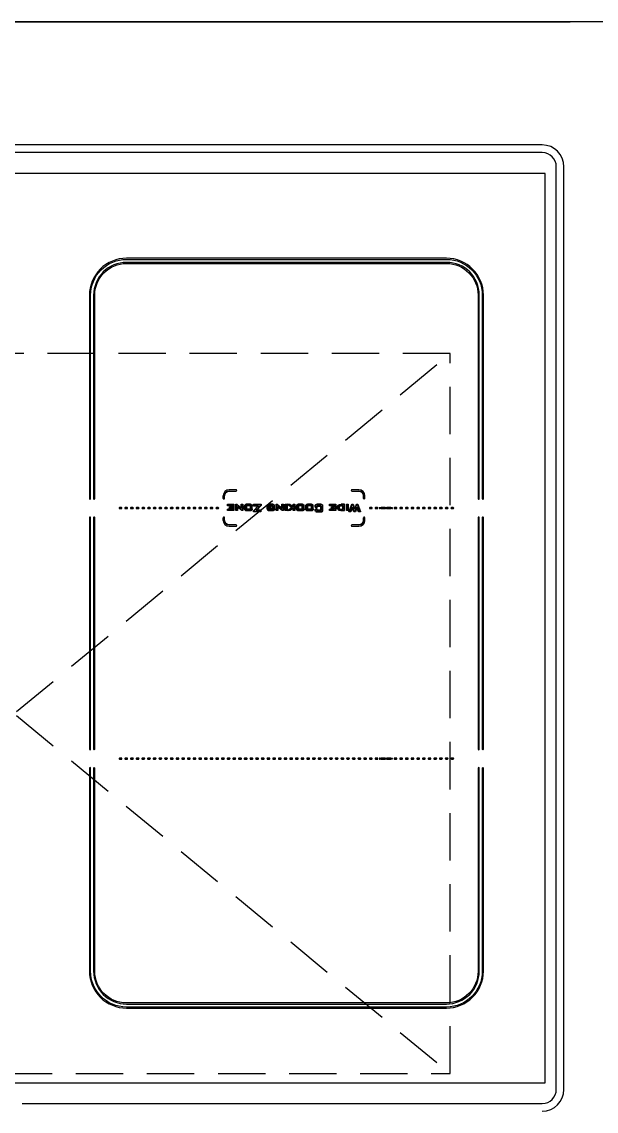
# Model space of a CAD drawing. Header units: millimetres. Extents: x -33000 to 294000, y 0 to 42408.
# Drawn here: x 190027 to 190330, y 18275 to 18850 of the extents above; entities that cross this region are included whole.
import ezdxf

# ---------------------------------------------------------------- set-up
doc = ezdxf.new("R2010")
doc.units = ezdxf.units.MM
doc.header["$LTSCALE"] = 50
doc.linetypes.add('( Hidden )', pattern=[0.375, 0.25, -0.125])
doc.layers.add('arch', color=8, linetype='Continuous')

# ---------------------------------------------------------------- blocks, each defined once
blk = doc.blocks.new('A$C996bacb9')
for p, q in [((451.66, 918.37), (177.31, 918.37)), ((165.81, 910.93), (165.81, 423.93)), ((169.87, 910.93), (169.87, 423.93)), ((396.65, 868.03), (227.78, 868.03)), ((227.78, 867.43), (396.65, 867.43)), ((396.65, 865.85), (227.78, 865.85)), ((227.78, 865.25), (396.65, 865.25)), ((208.31, 848.56), (208.31, 741.34)), ((208.91, 741.34), (208.91, 848.56)), ((210.49, 848.56), (210.49, 741.34)), ((211.09, 741.34), (211.09, 848.56)), ((413.35, 848.56), (413.35, 741.34)), ((413.95, 741.34), (413.95, 848.56)), ((415.52, 848.56), (415.52, 741.34)), ((416.12, 741.34), (416.12, 848.56)), ((225.22, 736.6), (224.22, 736.6)), ((224.22, 736.1), (225.22, 736.1)), ((228.22, 736.6), (227.22, 736.6)), ((227.22, 736.1), (228.22, 736.1)), ((231.22, 736.6), (230.22, 736.6)), ((230.22, 736.1), (231.22, 736.1)), ((234.22, 736.6), (233.22, 736.6)), ((233.22, 736.1), (234.22, 736.1)), ((237.22, 736.6), (236.22, 736.6)), ((236.22, 736.1), (237.22, 736.1)), ((240.22, 736.6), (239.22, 736.6)), ((239.22, 736.1), (240.22, 736.1)), ((243.22, 736.6), (242.22, 736.6)), ((242.22, 736.1), (243.22, 736.1)), ((246.22, 736.6), (245.22, 736.6)), ((245.22, 736.1), (246.22, 736.1)), ((249.22, 736.6), (248.22, 736.6)), ((248.22, 736.1), (249.22, 736.1)), ((252.22, 736.6), (251.22, 736.6)), ((251.22, 736.1), (252.22, 736.1)), ((255.22, 736.6), (254.22, 736.6)), ((254.22, 736.1), (255.22, 736.1)), ((256.22, 736.6), (263.22, 736.6)), ((263.22, 736.1), (256.22, 736.1)), ((258.22, 736.6), (257.22, 736.6)), ((257.22, 736.1), (258.22, 736.1)), ((259.22, 736.6), (258.22, 736.6)), ((258.22, 736.1), (259.22, 736.1)), ((261.22, 736.6), (260.22, 736.6)), ((260.22, 736.1), (261.22, 736.1)), ((262.22, 736.6), (261.22, 736.6)), ((261.22, 736.1), (262.22, 736.1)), ((265.22, 736.6), (264.22, 736.6)), ((264.22, 736.1), (265.22, 736.1)), ((268.22, 736.6), (267.22, 736.6)), ((267.22, 736.1), (268.22, 736.1)), ((271.22, 736.6), (270.22, 736.6)), ((270.22, 736.1), (271.22, 736.1)), ((274.22, 736.6), (273.22, 736.6)), ((273.22, 736.1), (274.22, 736.1)), ((277.22, 736.6), (276.22, 736.6)), ((276.22, 736.1), (277.22, 736.1)), ((280.22, 736.6), (279.22, 736.6)), ((279.22, 736.1), (280.22, 736.1)), ((283.22, 736.6), (282.22, 736.6)), ((282.22, 736.1), (283.22, 736.1)), ((286.22, 736.6), (285.22, 736.6)), ((285.22, 736.1), (286.22, 736.1)), ((289.22, 736.6), (288.22, 736.6)), ((288.22, 736.1), (289.22, 736.1)), ((292.22, 736.6), (291.22, 736.6)), ((291.22, 736.1), (292.22, 736.1)), ((295.22, 736.6), (294.22, 736.6)), ((294.22, 736.1), (295.22, 736.1)), ((298.22, 736.6), (297.22, 736.6)), ((297.22, 736.1), (298.22, 736.1)), ((301.22, 736.6), (300.22, 736.6)), ((300.22, 736.1), (301.22, 736.1)), ((304.22, 736.6), (303.22, 736.6)), ((303.22, 736.1), (304.22, 736.1)), ((307.22, 736.6), (306.22, 736.6)), ((306.22, 736.1), (307.22, 736.1)), ((310.22, 736.6), (309.22, 736.6)), ((309.22, 736.1), (310.22, 736.1)), ((313.22, 736.6), (312.22, 736.6)), ((312.22, 736.1), (313.22, 736.1)), ((316.22, 736.6), (315.22, 736.6)), ((315.22, 736.1), (316.22, 736.1)), ((319.22, 736.6), (318.22, 736.6)), ((318.22, 736.1), (319.22, 736.1)), ((322.22, 736.6), (321.22, 736.6)), ((321.22, 736.1), (322.22, 736.1)), ((325.22, 736.6), (324.22, 736.6)), ((324.22, 736.1), (325.22, 736.1)), ((328.22, 736.6), (327.22, 736.6)), ((327.22, 736.1), (328.22, 736.1)), ((331.22, 736.6), (330.22, 736.6)), ((330.22, 736.1), (331.22, 736.1)), ((334.22, 736.6), (333.22, 736.6)), ((333.22, 736.1), (334.22, 736.1)), ((337.22, 736.6), (336.22, 736.6)), ((336.22, 736.1), (337.22, 736.1)), ((340.22, 736.6), (339.22, 736.6)), ((339.22, 736.1), (340.22, 736.1)), ((343.22, 736.6), (342.22, 736.6)), ((342.22, 736.1), (343.22, 736.1)), ((346.22, 736.6), (345.22, 736.6)), ((345.22, 736.1), (346.22, 736.1)), ((349.22, 736.6), (348.22, 736.6)), ((348.22, 736.1), (349.22, 736.1)), ((352.22, 736.6), (351.22, 736.6)), ((351.22, 736.1), (352.22, 736.1)), ((355.22, 736.6), (354.22, 736.6)), ((354.22, 736.1), (355.22, 736.1)), ((358.22, 736.6), (357.22, 736.6)), ((357.22, 736.1), (358.22, 736.1)), ((361.22, 736.6), (360.22, 736.6)), ((360.22, 736.1), (361.22, 736.1)), ((364.22, 736.6), (363.22, 736.6)), ((363.22, 736.1), (364.22, 736.1)), ((367.22, 736.6), (366.22, 736.6)), ((366.22, 736.1), (367.22, 736.1)), ((370.22, 736.6), (369.22, 736.6)), ((369.22, 736.1), (370.22, 736.1)), ((373.22, 736.6), (372.22, 736.6)), ((372.22, 736.1), (373.22, 736.1)), ((376.22, 736.6), (375.22, 736.6)), ((375.22, 736.1), (376.22, 736.1)), ((379.22, 736.6), (378.22, 736.6)), ((378.22, 736.1), (379.22, 736.1)), ((382.22, 736.6), (381.22, 736.6)), ((381.22, 736.1), (382.22, 736.1)), ((385.22, 736.6), (384.22, 736.6)), ((384.22, 736.1), (385.22, 736.1)), ((388.22, 736.6), (387.22, 736.6)), ((387.22, 736.1), (388.22, 736.1)), ((391.22, 736.6), (390.22, 736.6)), ((390.22, 736.1), (391.22, 736.1)), ((394.22, 736.6), (393.22, 736.6)), ((393.22, 736.1), (394.22, 736.1)), ((397.22, 736.6), (396.22, 736.6)), ((396.22, 736.1), (397.22, 736.1)), ((400.22, 736.6), (399.22, 736.6)), ((399.22, 736.1), (400.22, 736.1)), ((208.31, 731.34), (208.31, 609.12)), ((208.91, 609.12), (208.91, 731.34)), ((210.49, 731.34), (210.49, 609.12)), ((211.09, 609.12), (211.09, 731.34)), ((413.35, 731.34), (413.35, 609.12)), ((413.95, 609.12), (413.95, 731.34)), ((415.52, 731.34), (415.52, 609.12)), ((416.12, 609.12), (416.12, 731.34)), ((270.87, 610.58), (270.87, 609.18)), ((271.57, 610.58), (271.57, 609.18)), ((277.72, 613.71), (274, 613.71)), ((274, 613.01), (277.72, 613.01)), ((342.43, 613.71), (338.72, 613.71)), ((338.72, 613.01), (342.43, 613.01)), ((344.87, 610.58), (344.87, 609.18)), ((345.57, 610.58), (345.57, 609.18)), ((225.22, 604.33), (224.22, 604.33)), ((224.22, 603.83), (225.22, 603.83)), ((228.22, 604.33), (227.22, 604.33)), ((227.22, 603.83), (228.22, 603.83)), ((231.22, 604.33), (230.22, 604.33)), ((230.22, 603.83), (231.22, 603.83)), ((234.22, 604.33), (233.22, 604.33)), ((233.22, 603.83), (234.22, 603.83)), ((237.22, 604.33), (236.22, 604.33)), ((236.22, 603.83), (237.22, 603.83)), ((240.22, 604.33), (239.22, 604.33)), ((239.22, 603.83), (240.22, 603.83)), ((243.22, 604.33), (242.22, 604.33)), ((242.22, 603.83), (243.22, 603.83)), ((246.22, 604.33), (245.22, 604.33)), ((245.22, 603.83), (246.22, 603.83)), ((249.22, 604.33), (248.22, 604.33)), ((248.22, 603.83), (249.22, 603.83)), ((252.22, 604.33), (251.22, 604.33)), ((251.22, 603.83), (252.22, 603.83)), ((255.22, 604.33), (254.22, 604.33)), ((254.22, 603.83), (255.22, 603.83)), ((256.22, 604.33), (263.22, 604.33)), ((263.22, 603.83), (256.22, 603.83)), ((258.22, 604.33), (257.22, 604.33)), ((257.22, 603.83), (258.22, 603.83)), ((259.22, 604.33), (258.22, 604.33)), ((258.22, 603.83), (259.22, 603.83)), ((261.22, 604.33), (260.22, 604.33)), ((260.22, 603.83), (261.22, 603.83)), ((262.22, 604.33), (261.22, 604.33)), ((261.22, 603.83), (262.22, 603.83)), ((265.22, 604.33), (264.22, 604.33)), ((264.22, 603.83), (265.22, 603.83)), ((268.22, 604.33), (267.22, 604.33)), ((267.22, 603.83), (268.22, 603.83)), ((273.11, 606.05), (274.23, 606.05)), ((274.56, 602.1), (273.11, 606.05)), ((273.22, 605.98), (274.18, 605.98)), ((274.61, 602.17), (273.22, 605.98)), ((274.13, 605.9), (273.32, 605.9)), ((273.32, 605.9), (274.66, 602.25)), ((275.03, 603.39), (274.13, 605.9)), ((274.18, 605.98), (275.03, 603.61)), ((274.23, 606.05), (275.03, 603.83)), ((275.03, 603.83), (275.87, 606.05)), ((275.03, 603.61), (275.92, 605.98)), ((275.98, 605.9), (275.03, 603.39)), ((275.2, 602.25), (276.19, 604.84)), ((276.19, 604.63), (275.25, 602.17)), ((276.19, 604.41), (275.3, 602.1)), ((275.87, 606.05), (276.62, 606.05)), ((275.92, 605.98), (276.57, 605.98)), ((276.52, 605.9), (275.98, 605.9)), ((276.19, 604.83), (277.17, 602.25)), ((277.12, 602.17), (276.19, 604.62)), ((277.07, 602.1), (276.19, 604.41)), ((277.48, 603.39), (276.52, 605.9)), ((276.57, 605.98), (277.48, 603.61)), ((276.62, 606.05), (277.48, 603.83)), ((277.48, 603.83), (278.24, 606.05)), ((277.48, 603.61), (278.29, 605.98)), ((278.35, 605.9), (277.48, 603.39)), ((277.7, 602.25), (279.04, 605.9)), ((279.14, 605.98), (277.75, 602.17)), ((279.25, 606.05), (277.8, 602.1)), ((278.24, 606.05), (279.25, 606.05)), ((278.29, 605.98), (279.14, 605.98)), ((279.04, 605.9), (278.35, 605.9)), ((279.6, 602.1), (279.6, 605.39)), ((279.6, 605.38), (280.56, 605.38)), ((279.67, 605.31), (280.48, 605.31)), ((279.67, 602.17), (279.67, 605.31)), ((280.41, 605.23), (279.75, 605.23)), ((279.75, 605.23), (279.75, 602.25)), ((280.41, 602.25), (280.41, 605.23)), ((280.48, 605.31), (280.48, 602.17)), ((280.56, 605.38), (280.56, 602.1)), ((283.57, 605.38), (281.51, 605.38)), ((281.51, 605.38), (281.51, 602.1)), ((283.57, 605.31), (281.58, 605.31)), ((281.58, 605.31), (281.58, 602.17)), ((283.57, 605.23), (281.66, 605.23)), ((281.66, 605.23), (281.66, 602.25)), ((283.58, 604.73), (282.33, 604.73)), ((282.33, 604.73), (282.33, 602.78)), ((283.58, 604.66), (282.4, 604.66)), ((282.4, 604.66), (282.4, 602.85)), ((283.58, 604.58), (282.48, 604.58)), ((282.48, 604.58), (282.48, 602.93)), ((286.16, 605.38), (289.5, 605.38)), ((286.16, 602.1), (286.16, 605.38)), ((286.23, 605.31), (289.43, 605.31)), ((286.23, 602.17), (286.23, 605.31)), ((289.35, 605.23), (286.31, 605.23)), ((286.31, 605.23), (286.31, 602.25)), ((286.98, 604.74), (289.35, 604.74)), ((286.98, 604.04), (286.98, 604.74)), ((288.36, 604.04), (286.98, 604.04)), ((289.43, 604.66), (287.05, 604.66)), ((287.05, 604.66), (287.05, 604.12)), ((287.05, 604.12), (288.44, 604.12)), ((289.5, 604.59), (287.13, 604.59)), ((287.13, 604.59), (287.13, 604.19)), ((287.13, 604.19), (288.51, 604.19)), ((288.36, 603.56), (288.36, 604.04)), ((288.44, 604.12), (288.44, 603.48)), ((288.51, 604.19), (288.51, 603.41)), ((289.35, 604.74), (289.35, 605.23)), ((289.43, 605.31), (289.43, 604.66)), ((289.5, 605.38), (289.5, 604.59)), ((292.97, 605.05), (292.97, 603.1)), ((293.04, 605.05), (293.04, 603.1)), ((293.12, 605.05), (293.12, 603.1)), ((296.14, 605.28), (293.9, 605.28)), ((293.9, 605.28), (293.9, 602.91)), ((296.06, 606.05), (293.97, 606.05)), ((296.06, 605.98), (293.97, 605.98)), ((293.97, 605.9), (296.06, 605.9)), ((293.97, 605.2), (296.06, 605.2)), ((293.97, 605.2), (293.97, 602.98)), ((294.05, 605.13), (295.99, 605.13)), ((294.05, 605.13), (294.05, 603.06)), ((295.99, 605.13), (295.99, 604.41)), ((297.07, 604.59), (295.99, 604.41)), ((297.07, 603.65), (295.99, 603.88)), ((295.99, 603.88), (295.99, 603.06)), ((296.06, 605.2), (296.06, 604.5)), ((296.06, 604.5), (296.99, 604.65)), ((296.99, 603.58), (296.06, 603.79)), ((296.06, 603.79), (296.06, 602.98)), ((296.14, 605.28), (296.14, 604.58)), ((296.14, 604.58), (296.92, 604.72)), ((296.92, 605.05), (296.92, 604.71)), ((296.99, 605.05), (296.99, 604.65)), ((297.07, 605.05), (297.07, 604.59)), ((298.09, 604.54), (298.09, 602.95)), ((298.17, 604.54), (298.17, 602.95)), ((298.24, 604.54), (298.24, 602.95)), ((298.91, 604.72), (301.26, 604.72)), ((298.91, 602.79), (298.91, 604.72)), ((301.19, 605.38), (298.97, 605.38)), ((301.19, 605.31), (298.97, 605.31)), ((298.97, 605.23), (301.19, 605.23)), ((301.19, 604.64), (298.98, 604.64)), ((298.98, 604.64), (298.98, 602.87)), ((301.11, 604.57), (299.05, 604.57)), ((299.05, 604.57), (299.05, 602.94)), ((301.11, 602.94), (301.11, 604.57)), ((301.19, 602.87), (301.19, 604.64)), ((301.26, 604.72), (301.26, 602.79)), ((301.92, 604.54), (301.92, 602.95)), ((302, 604.54), (302, 602.95)), ((302.07, 604.54), (302.07, 602.95)), ((302.88, 604.54), (302.88, 602.95)), ((302.96, 604.54), (302.96, 602.95)), ((303.03, 604.54), (303.03, 602.95)), ((303.7, 604.72), (306.05, 604.72)), ((303.7, 602.79), (303.7, 604.72)), ((305.99, 605.38), (303.76, 605.38)), ((305.99, 605.31), (303.76, 605.31)), ((303.76, 605.23), (305.99, 605.23)), ((305.98, 604.64), (303.77, 604.64)), ((303.77, 604.64), (303.77, 602.87)), ((305.9, 604.57), (303.85, 604.57)), ((303.85, 604.57), (303.85, 602.94)), ((305.9, 602.94), (305.9, 604.57)), ((305.98, 602.87), (305.98, 604.64)), ((306.05, 604.72), (306.05, 602.79)), ((306.72, 604.54), (306.72, 602.95)), ((306.79, 604.54), (306.79, 602.95)), ((306.87, 604.54), (306.87, 602.95)), ((307.75, 605.38), (308.72, 605.38)), ((307.75, 602.1), (307.75, 605.38)), ((307.82, 605.31), (308.64, 605.31)), ((307.82, 602.17), (307.82, 605.31)), ((308.57, 605.23), (307.9, 605.23)), ((307.9, 605.23), (307.9, 602.25)), ((310.25, 605.23), (308.57, 604)), ((308.57, 604), (308.57, 605.23)), ((308.64, 605.31), (308.64, 604.14)), ((308.64, 604.14), (310.23, 605.3)), ((308.72, 604.29), (310.23, 605.38)), ((308.72, 605.38), (308.72, 604.29)), ((309.26, 603.85), (311.22, 605.24)), ((311.44, 602.25), (309.26, 603.85)), ((311.45, 605.31), (309.38, 603.85)), ((309.38, 603.85), (311.67, 602.17)), ((311.69, 605.39), (309.51, 603.85)), ((309.51, 603.85), (311.9, 602.1)), ((310.23, 605.37), (311.69, 605.38)), ((310.23, 605.3), (311.28, 605.31)), ((311.22, 605.24), (310.25, 605.23)), ((311.28, 605.31), (311.45, 605.31)), ((311.89, 605.38), (312.85, 605.38)), ((311.89, 602.1), (311.89, 605.38)), ((311.97, 605.31), (312.78, 605.31)), ((311.97, 602.17), (311.97, 605.31)), ((312.7, 605.23), (312.04, 605.23)), ((312.04, 605.23), (312.04, 602.25)), ((312.7, 602.25), (312.7, 605.23)), ((312.78, 605.31), (312.78, 602.17)), ((312.85, 605.38), (312.85, 602.1)), ((313.8, 605.38), (314.46, 605.37)), ((313.8, 602.1), (313.8, 605.38)), ((313.88, 605.31), (314.42, 605.31)), ((313.88, 602.17), (313.88, 605.31)), ((314.39, 605.23), (313.95, 605.23)), ((313.95, 605.23), (313.95, 602.25)), ((316.87, 603.21), (314.39, 605.24)), ((314.42, 605.31), (316.8, 603.37)), ((314.46, 605.37), (316.72, 603.52)), ((314.55, 602.25), (314.55, 604.31)), ((314.55, 604.31), (317.03, 602.25)), ((314.63, 604.15), (314.63, 602.17)), ((317.01, 602.17), (314.63, 604.15)), ((314.7, 603.99), (314.7, 602.1)), ((316.96, 602.12), (314.7, 603.99)), ((316.72, 605.38), (317.62, 605.38)), ((316.72, 603.52), (316.72, 605.38)), ((316.8, 605.31), (317.55, 605.31)), ((316.8, 603.37), (316.8, 605.31)), ((316.87, 605.24), (316.87, 603.21)), ((317.47, 605.23), (316.87, 605.23)), ((317.47, 602.25), (317.47, 605.23)), ((317.55, 605.31), (317.55, 602.17)), ((317.62, 605.38), (317.62, 602.1)), ((318.51, 604.54), (318.51, 602.95)), ((318.58, 604.54), (318.58, 602.95)), ((318.66, 604.54), (318.66, 602.95)), ((321.54, 604.72), (319.32, 604.72)), ((319.32, 604.72), (319.32, 602.79)), ((321.47, 605.38), (319.38, 605.38)), ((321.47, 605.31), (319.38, 605.31)), ((319.38, 605.23), (321.47, 605.23)), ((319.39, 604.64), (321.47, 604.64)), ((319.39, 604.64), (319.39, 602.87)), ((319.47, 604.57), (321.39, 604.57)), ((319.47, 604.57), (319.47, 602.94)), ((322.34, 604.12), (320.25, 604.12)), ((320.25, 604.12), (320.25, 603.32)), ((322.27, 604.05), (320.33, 604.05)), ((320.33, 604.05), (320.33, 603.4)), ((320.4, 603.97), (322.19, 603.97)), ((320.4, 603.97), (320.4, 603.47)), ((321.39, 604.57), (321.39, 604.22)), ((322.34, 604.39), (321.39, 604.22)), ((321.47, 604.64), (321.47, 604.31)), ((321.47, 604.31), (322.27, 604.45)), ((321.54, 604.72), (321.54, 604.4)), ((322.19, 604.51), (321.54, 604.4)), ((322.19, 604.58), (322.19, 604.51)), ((322.19, 603.97), (322.19, 602.95)), ((322.27, 604.58), (322.27, 604.45)), ((322.27, 604.05), (322.27, 602.95)), ((322.34, 604.58), (322.34, 604.39)), ((322.34, 604.12), (322.34, 602.95)), ((325.55, 602.68), (327.83, 605.13)), ((325.63, 602.65), (328, 605.2)), ((328.18, 605.28), (325.7, 602.62)), ((325.8, 606.05), (329.58, 606.05)), ((325.8, 605.13), (325.8, 606.05)), ((327.83, 605.13), (325.8, 605.13)), ((325.87, 605.98), (329.51, 605.98)), ((325.87, 605.2), (325.87, 605.98)), ((328, 605.2), (325.87, 605.2)), ((329.43, 605.9), (325.95, 605.9)), ((325.95, 605.9), (325.95, 605.28)), ((325.95, 605.28), (328.18, 605.28)), ((326.92, 602.91), (329.43, 605.56)), ((329.51, 605.53), (327.09, 602.98)), ((329.58, 605.5), (327.26, 603.06)), ((329.43, 605.56), (329.43, 605.9)), ((329.51, 605.98), (329.51, 605.53)), ((329.58, 606.05), (329.58, 605.5)), ((330.28, 604.54), (330.28, 602.95)), ((330.35, 604.54), (330.35, 602.95)), ((330.43, 604.54), (330.43, 602.95)), ((331.09, 604.72), (333.44, 604.72)), ((331.09, 602.79), (331.09, 604.72)), ((333.38, 605.38), (331.15, 605.38)), ((333.38, 605.31), (331.15, 605.31)), ((331.15, 605.23), (333.38, 605.23)), ((333.37, 604.64), (331.16, 604.64)), ((331.16, 604.64), (331.16, 602.87)), ((333.29, 604.57), (331.24, 604.57)), ((331.24, 604.57), (331.24, 602.94)), ((333.29, 602.94), (333.29, 604.57)), ((333.37, 602.87), (333.37, 604.64)), ((333.44, 604.72), (333.44, 602.79)), ((334.11, 604.54), (334.11, 602.95)), ((334.18, 604.54), (334.18, 602.95)), ((334.26, 604.54), (334.26, 602.95)), ((335.14, 605.38), (335.8, 605.37)), ((335.14, 602.1), (335.14, 605.38)), ((335.21, 605.31), (335.75, 605.31)), ((335.21, 602.17), (335.21, 605.31)), ((335.72, 605.23), (335.29, 605.23)), ((335.29, 605.23), (335.29, 602.25)), ((338.21, 603.21), (335.72, 605.23)), ((335.75, 605.31), (338.13, 603.37)), ((335.8, 605.37), (338.06, 603.52)), ((335.89, 604.31), (338.37, 602.25)), ((335.89, 602.25), (335.89, 604.31)), ((338.34, 602.17), (335.96, 604.15)), ((335.96, 604.15), (335.96, 602.17)), ((338.29, 602.12), (336.04, 603.99)), ((336.04, 603.99), (336.04, 602.1)), ((338.06, 605.38), (338.95, 605.38)), ((338.06, 603.52), (338.06, 605.38)), ((338.13, 605.31), (338.88, 605.31)), ((338.13, 603.37), (338.13, 605.31)), ((338.8, 605.23), (338.21, 605.23)), ((338.21, 605.23), (338.21, 603.21)), ((338.8, 602.25), (338.8, 605.23)), ((338.88, 605.31), (338.88, 602.17)), ((338.95, 605.38), (338.95, 602.1)), ((339.91, 605.38), (343.26, 605.38)), ((339.91, 602.1), (339.91, 605.38)), ((339.98, 605.31), (343.18, 605.31)), ((339.98, 602.17), (339.98, 605.31)), ((343.11, 605.23), (340.06, 605.23)), ((340.06, 605.23), (340.06, 602.25)), ((340.73, 604.74), (343.11, 604.74)), ((340.73, 604.04), (340.73, 604.74)), ((342.11, 604.04), (340.73, 604.04)), ((343.18, 604.66), (340.8, 604.66)), ((340.8, 604.66), (340.8, 604.12)), ((340.8, 604.12), (342.19, 604.12)), ((343.26, 604.59), (340.88, 604.59)), ((340.88, 604.59), (340.88, 604.19)), ((340.88, 604.19), (342.26, 604.19)), ((342.11, 603.56), (342.11, 604.04)), ((342.19, 604.12), (342.19, 603.48)), ((342.26, 604.19), (342.26, 603.41)), ((343.11, 604.74), (343.11, 605.23)), ((343.18, 605.31), (343.18, 604.66)), ((343.26, 605.38), (343.26, 604.59)), ((349.16, 604.33), (348.16, 604.33)), ((348.16, 603.83), (349.16, 603.83)), ((352.22, 604.33), (351.22, 604.33)), ((351.22, 603.83), (352.22, 603.83)), ((355.22, 604.33), (354.22, 604.33)), ((354.22, 603.83), (355.22, 603.83)), ((358.22, 604.33), (357.22, 604.33)), ((357.22, 603.83), (358.22, 603.83)), ((361.22, 604.33), (360.22, 604.33)), ((360.22, 603.83), (361.22, 603.83)), ((364.22, 604.33), (363.22, 604.33)), ((363.22, 603.83), (364.22, 603.83)), ((367.22, 604.33), (366.22, 604.33)), ((366.22, 603.83), (367.22, 603.83)), ((370.22, 604.33), (369.22, 604.33)), ((369.22, 603.83), (370.22, 603.83)), ((373.22, 604.33), (372.22, 604.33)), ((372.22, 603.83), (373.22, 603.83)), ((376.22, 604.33), (375.22, 604.33)), ((375.22, 603.83), (376.22, 603.83)), ((379.22, 604.33), (378.22, 604.33)), ((378.22, 603.83), (379.22, 603.83)), ((382.22, 604.33), (381.22, 604.33)), ((381.22, 603.83), (382.22, 603.83)), ((385.22, 604.33), (384.22, 604.33)), ((384.22, 603.83), (385.22, 603.83)), ((388.22, 604.33), (387.22, 604.33)), ((387.22, 603.83), (388.22, 603.83)), ((391.22, 604.33), (390.22, 604.33)), ((390.22, 603.83), (391.22, 603.83)), ((394.22, 604.33), (393.22, 604.33)), ((393.22, 603.83), (394.22, 603.83)), ((397.22, 604.33), (396.22, 604.33)), ((396.22, 603.83), (397.22, 603.83)), ((400.22, 604.33), (399.22, 604.33)), ((399.22, 603.83), (400.22, 603.83)), ((208.31, 599.12), (208.31, 491.69)), ((208.91, 491.69), (208.91, 599.12)), ((210.49, 599.12), (210.49, 491.69)), ((211.09, 491.69), (211.09, 599.12)), ((270.87, 598.97), (270.87, 597.58)), ((271.57, 598.97), (271.57, 597.58)), ((275.3, 602.1), (274.56, 602.1)), ((275.25, 602.17), (274.61, 602.17)), ((274.66, 602.25), (275.2, 602.25)), ((277.8, 602.1), (277.07, 602.1)), ((277.75, 602.17), (277.12, 602.17)), ((277.17, 602.25), (277.7, 602.25)), ((280.56, 602.1), (279.6, 602.1)), ((280.48, 602.17), (279.67, 602.17)), ((279.75, 602.25), (280.41, 602.25)), ((281.51, 602.1), (283.4, 602.1)), ((281.58, 602.17), (283.4, 602.17)), ((281.66, 602.25), (283.4, 602.25)), ((282.33, 602.78), (283.25, 602.78)), ((282.4, 602.85), (283.25, 602.85)), ((282.48, 602.93), (283.25, 602.93)), ((289.54, 602.1), (286.16, 602.1)), ((289.46, 602.17), (286.23, 602.17)), ((286.31, 602.25), (289.39, 602.25)), ((286.98, 603.56), (288.36, 603.56)), ((286.98, 602.78), (286.98, 603.56)), ((289.39, 602.78), (286.98, 602.78)), ((288.44, 603.48), (287.05, 603.48)), ((287.05, 603.48), (287.05, 602.85)), ((287.05, 602.85), (289.46, 602.85)), ((288.51, 603.41), (287.13, 603.41)), ((287.13, 603.41), (287.13, 602.93)), ((287.13, 602.93), (289.54, 602.93)), ((289.39, 602.25), (289.39, 602.78)), ((289.46, 602.85), (289.46, 602.17)), ((289.54, 602.93), (289.54, 602.1)), ((293.9, 602.91), (296.14, 602.91)), ((296.06, 602.98), (293.97, 602.98)), ((296.06, 602.25), (293.97, 602.25)), ((293.97, 602.17), (296.06, 602.17)), ((293.97, 602.1), (296.06, 602.1)), ((295.99, 603.06), (294.05, 603.06)), ((296.14, 603.69), (296.92, 603.52)), ((296.14, 603.69), (296.14, 602.91)), ((296.92, 603.52), (296.92, 603.1)), ((296.99, 603.59), (296.99, 603.1)), ((297.07, 603.65), (297.07, 603.1)), ((301.26, 602.79), (298.91, 602.79)), ((301.19, 602.25), (298.97, 602.25)), ((298.97, 602.17), (301.19, 602.17)), ((298.97, 602.1), (301.19, 602.1)), ((298.98, 602.87), (301.19, 602.87)), ((299.05, 602.94), (301.11, 602.94)), ((306.05, 602.79), (303.7, 602.79)), ((305.99, 602.25), (303.76, 602.25)), ((303.76, 602.17), (305.99, 602.17)), ((303.76, 602.1), (305.99, 602.1)), ((303.77, 602.87), (305.98, 602.87)), ((303.85, 602.94), (305.9, 602.94)), ((308.72, 602.1), (307.75, 602.1)), ((308.64, 602.17), (307.82, 602.17)), ((307.9, 602.25), (308.57, 602.25)), ((308.57, 602.25), (308.57, 603.63)), ((308.57, 603.63), (310.41, 602.25)), ((308.64, 603.48), (308.64, 602.17)), ((310.39, 602.17), (308.64, 603.48)), ((308.72, 603.33), (308.72, 602.1)), ((310.34, 602.11), (308.72, 603.33)), ((311.9, 602.1), (310.34, 602.11)), ((311.67, 602.17), (310.39, 602.17)), ((310.41, 602.25), (311.44, 602.25)), ((312.85, 602.1), (311.89, 602.1)), ((312.78, 602.17), (311.97, 602.17)), ((312.04, 602.25), (312.7, 602.25)), ((314.7, 602.1), (313.8, 602.1)), ((314.63, 602.17), (313.88, 602.17)), ((313.95, 602.25), (314.55, 602.25)), ((317.62, 602.1), (316.96, 602.12)), ((317.55, 602.17), (317.01, 602.17)), ((317.03, 602.25), (317.47, 602.25)), ((319.32, 602.79), (321.54, 602.79)), ((321.47, 602.25), (319.38, 602.25)), ((319.38, 602.17), (321.47, 602.17)), ((319.38, 602.1), (321.47, 602.1)), ((321.47, 602.87), (319.39, 602.87)), ((321.39, 602.94), (319.47, 602.94)), ((320.25, 603.32), (321.39, 603.32)), ((320.33, 603.4), (321.47, 603.4)), ((321.54, 603.47), (320.4, 603.47)), ((321.39, 603.32), (321.39, 602.94)), ((321.47, 603.4), (321.47, 602.87)), ((321.54, 603.47), (321.54, 602.79)), ((325.55, 602.1), (325.55, 602.68)), ((329.58, 602.1), (325.55, 602.1)), ((325.63, 602.17), (325.63, 602.65)), ((329.51, 602.17), (325.63, 602.17)), ((325.7, 602.62), (325.7, 602.25)), ((325.7, 602.25), (329.43, 602.25)), ((329.43, 602.91), (326.92, 602.91)), ((327.09, 602.98), (329.51, 602.98)), ((327.26, 603.06), (329.58, 603.06)), ((329.43, 602.25), (329.43, 602.91)), ((329.51, 602.98), (329.51, 602.17)), ((329.58, 603.06), (329.58, 602.1)), ((333.44, 602.79), (331.09, 602.79)), ((333.38, 602.25), (331.15, 602.25)), ((331.15, 602.17), (333.38, 602.17)), ((331.15, 602.1), (333.38, 602.1)), ((331.16, 602.87), (333.37, 602.87)), ((331.24, 602.94), (333.29, 602.94)), ((336.04, 602.1), (335.14, 602.1)), ((335.96, 602.17), (335.21, 602.17)), ((335.29, 602.25), (335.89, 602.25)), ((338.95, 602.1), (338.29, 602.12)), ((338.88, 602.17), (338.34, 602.17)), ((338.37, 602.25), (338.8, 602.25)), ((343.29, 602.1), (339.91, 602.1)), ((343.22, 602.17), (339.98, 602.17)), ((340.06, 602.25), (343.14, 602.25)), ((340.73, 603.56), (342.11, 603.56)), ((340.73, 602.78), (340.73, 603.56)), ((343.14, 602.78), (340.73, 602.78)), ((342.19, 603.48), (340.8, 603.48)), ((340.8, 603.48), (340.8, 602.85)), ((340.8, 602.85), (343.22, 602.85)), ((342.26, 603.41), (340.88, 603.41)), ((340.88, 603.41), (340.88, 602.93)), ((340.88, 602.93), (343.29, 602.93)), ((343.14, 602.25), (343.14, 602.78)), ((343.22, 602.85), (343.22, 602.17)), ((343.29, 602.93), (343.29, 602.1)), ((344.87, 598.97), (344.87, 597.58)), ((345.57, 598.97), (345.57, 597.58)), ((413.35, 599.12), (413.35, 491.69)), ((413.95, 491.69), (413.95, 599.12)), ((415.52, 599.12), (415.52, 491.69)), ((416.12, 491.69), (416.12, 599.12)), ((277.72, 595.14), (274, 595.14)), ((274, 594.44), (277.72, 594.44)), ((342.43, 595.14), (338.72, 595.14)), ((338.72, 594.44), (342.43, 594.44)), ((396.65, 475), (227.78, 475)), ((227.78, 474.4), (396.65, 474.4)), ((396.65, 472.82), (227.78, 472.82)), ((227.78, 472.22), (396.65, 472.22)), ((177.31, 416.48), (734.31, 416.48)), ((177.31, 412.43), (734.31, 412.43))]:
    blk.add_line(p, q)
at = {"linetype": '( Hidden )', "ltscale": 50}
blk.add_lwpolyline([(175.81, 427.43), (735.81, 427.43), (735.81, 907.43), (175.81, 907.43)], close=True, dxfattribs=at)
for centre, radius, start, end in [((177.31, 910.93), 11.5, 90, 180), ((177.31, 910.93), 7.44, 90, 180), ((208.61, 741.34), 0.3, 180, 0), ((210.79, 741.34), 0.3, 180, 0), ((224.22, 736.35), 0.25, 90.05924, 269.94076), ((225.22, 736.35), 0.25, 270.05924, 89.94076), ((227.22, 736.35), 0.25, 90.05924, 269.94076), ((228.22, 736.35), 0.25, 270.05924, 89.94076), ((230.22, 736.35), 0.25, 90.05924, 269.94076), ((231.22, 736.35), 0.25, 270.05924, 89.94076), ((233.22, 736.35), 0.25, 90.05924, 269.94076), ((234.22, 736.35), 0.25, 269.98026, 90.01974), ((236.22, 736.35), 0.25, 90.05924, 269.94076), ((237.22, 736.35), 0.25, 269.98026, 90.01974), ((239.22, 736.35), 0.25, 90.05924, 269.94076), ((240.22, 736.35), 0.25, 269.98026, 90.01974), ((242.22, 736.35), 0.25, 90.05924, 269.94076), ((243.22, 736.35), 0.25, 269.98026, 90.01974), ((245.22, 736.35), 0.25, 90.05924, 269.94076), ((246.22, 736.35), 0.25, 269.98026, 90.01974), ((248.22, 736.35), 0.25, 89.98026, 270.01974), ((249.22, 736.35), 0.25, 269.98026, 90.01974), ((251.22, 736.35), 0.25, 89.98026, 270.01974), ((252.22, 736.35), 0.25, 269.98026, 90.01974), ((254.22, 736.35), 0.25, 90.05924, 269.94076), ((255.22, 736.35), 0.25, 270.05924, 89.94076), ((256.22, 736.35), 0.25, 269.98026, 90.01974), ((257.22, 736.35), 0.25, 89.98026, 270.01974), ((258.22, 736.35), 0.25, 89.98026, 270.01974), ((258.22, 736.35), 0.25, 269.98026, 90.01974), ((259.22, 736.35), 0.25, 269.98026, 90.01974), ((260.22, 736.35), 0.25, 89.98026, 270.01974), ((261.22, 736.35), 0.25, 89.98026, 270.01974), ((261.22, 736.35), 0.25, 269.98026, 90.01974), ((262.22, 736.35), 0.25, 269.98026, 90.01974), ((263.22, 736.35), 0.25, 89.98026, 270.01974), ((264.22, 736.35), 0.25, 89.98026, 270.01974), ((265.22, 736.35), 0.25, 270.05924, 89.94076), ((267.22, 736.35), 0.25, 89.98026, 270.01974), ((268.22, 736.35), 0.25, 270.05924, 89.94076), ((270.22, 736.35), 0.25, 89.98026, 270.01974), ((271.22, 736.35), 0.25, 270.05924, 89.94076), ((273.22, 736.35), 0.25, 89.98026, 270.01974), ((274.22, 736.35), 0.25, 270.05924, 89.94076), ((276.22, 736.35), 0.25, 89.98026, 270.01974), ((277.22, 736.35), 0.25, 270.05924, 89.94076), ((279.22, 736.35), 0.25, 90.05924, 269.94076), ((280.22, 736.35), 0.25, 270.05924, 89.94076), ((282.22, 736.35), 0.25, 89.98026, 270.01974), ((283.22, 736.35), 0.25, 270.05924, 89.94076), ((285.22, 736.35), 0.25, 90.05924, 269.94076), ((286.22, 736.35), 0.25, 270.05924, 89.94076), ((288.22, 736.35), 0.25, 90.05924, 269.94076), ((289.22, 736.35), 0.25, 270.05924, 89.94076), ((291.22, 736.35), 0.25, 90.05924, 269.94076), ((292.22, 736.35), 0.25, 270.05924, 89.94076), ((294.22, 736.35), 0.25, 90.05924, 269.94076), ((295.22, 736.35), 0.25, 270.05924, 89.94076), ((297.22, 736.35), 0.25, 90.05924, 269.94076), ((298.22, 736.35), 0.25, 270.05924, 89.94076), ((300.22, 736.35), 0.25, 90.05924, 269.94076), ((301.22, 736.35), 0.25, 270.05924, 89.94076), ((303.22, 736.35), 0.25, 90.05924, 269.94076), ((304.22, 736.35), 0.25, 270.05924, 89.94076), ((306.22, 736.35), 0.25, 90.05924, 269.94076), ((307.22, 736.35), 0.25, 270.05924, 89.94076), ((309.22, 736.35), 0.25, 89.98026, 270.01974), ((310.22, 736.35), 0.25, 269.98026, 90.01974), ((312.22, 736.35), 0.25, 90.05924, 269.94076), ((313.22, 736.35), 0.25, 270.05924, 89.94076), ((315.22, 736.35), 0.25, 90.05924, 269.94076), ((316.22, 736.35), 0.25, 269.98026, 90.01974), ((318.22, 736.35), 0.25, 90.05924, 269.94076), ((319.22, 736.35), 0.25, 269.98026, 90.01974), ((321.22, 736.35), 0.25, 90.05924, 269.94076), ((322.22, 736.35), 0.25, 269.98026, 90.01974), ((324.22, 736.35), 0.25, 89.98026, 270.01974), ((325.22, 736.35), 0.25, 269.98026, 90.01974), ((327.22, 736.35), 0.25, 89.98026, 270.01974), ((328.22, 736.35), 0.25, 269.98026, 90.01974), ((330.22, 736.35), 0.25, 89.98026, 270.01974), ((331.22, 736.35), 0.25, 269.98026, 90.01974), ((333.22, 736.35), 0.25, 89.98026, 270.01974), ((334.22, 736.35), 0.25, 269.98026, 90.01974), ((336.22, 736.35), 0.25, 89.98026, 270.01974), ((337.22, 736.35), 0.25, 269.98026, 90.01974), ((339.22, 736.35), 0.25, 89.98026, 270.01974), ((340.22, 736.35), 0.25, 269.98026, 90.01974), ((342.22, 736.35), 0.25, 90.05924, 269.94076), ((343.22, 736.35), 0.25, 269.98026, 90.01974), ((345.22, 736.35), 0.25, 89.98026, 270.01974), ((346.22, 736.35), 0.25, 270.05924, 89.94076), ((348.22, 736.35), 0.25, 89.98026, 270.01974), ((349.22, 736.35), 0.25, 270.05924, 89.94076), ((351.22, 736.35), 0.25, 89.98026, 270.01974), ((352.22, 736.35), 0.25, 270.05924, 89.94076), ((354.22, 736.35), 0.25, 89.98026, 270.01974), ((355.22, 736.35), 0.25, 270.05924, 89.94076), ((357.22, 736.35), 0.25, 89.98026, 270.01974), ((358.22, 736.35), 0.25, 270.05924, 89.94076), ((360.22, 736.35), 0.25, 90.05924, 269.94076), ((361.22, 736.35), 0.25, 270.05924, 89.94076), ((363.22, 736.35), 0.25, 90.05924, 269.94076), ((364.22, 736.35), 0.25, 270.05924, 89.94076), ((366.22, 736.35), 0.25, 90.05924, 269.94076), ((367.22, 736.35), 0.25, 270.05924, 89.94076), ((369.22, 736.35), 0.25, 90.05924, 269.94076), ((370.22, 736.35), 0.25, 270.05924, 89.94076), ((372.22, 736.35), 0.25, 89.98026, 270.01974), ((373.22, 736.35), 0.25, 269.98026, 90.01974), ((375.22, 736.35), 0.25, 90.05924, 269.94076), ((376.22, 736.35), 0.25, 270.05924, 89.94076), ((378.22, 736.35), 0.25, 90.05924, 269.94076), ((379.22, 736.35), 0.25, 270.05924, 89.94076), ((381.22, 736.35), 0.25, 90.05924, 269.94076), ((382.22, 736.35), 0.25, 269.98026, 90.01974), ((384.22, 736.35), 0.25, 90.05924, 269.94076), ((385.22, 736.35), 0.25, 269.98026, 90.01974), ((387.22, 736.35), 0.25, 90.05924, 269.94076), ((388.22, 736.35), 0.25, 269.98026, 90.01974), ((390.22, 736.35), 0.25, 89.98026, 270.01974), ((391.22, 736.35), 0.25, 269.98026, 90.01974), ((393.22, 736.35), 0.25, 89.98026, 270.01974), ((394.22, 736.35), 0.25, 269.98026, 90.01974), ((396.22, 736.35), 0.25, 89.98026, 270.01974), ((397.22, 736.35), 0.25, 269.98026, 90.01974), ((399.22, 736.35), 0.25, 89.98026, 270.01974), ((400.22, 736.35), 0.25, 269.98026, 90.01974), ((208.61, 731.34), 0.3, 0, 180), ((210.79, 731.34), 0.3, 0, 180), ((413.65, 731.34), 0.3, 0, 180), ((415.82, 731.34), 0.3, 0, 180), ((274.01, 610.57), 3.14, 90.06365, 179.93635), ((274.01, 610.57), 2.44, 90.06645, 179.93355), ((277.72, 613.36), 0.35, 270, 90), ((338.72, 613.36), 0.35, 90, 270), ((342.43, 610.57), 3.14, 0.06365, 89.93635), ((342.43, 610.57), 2.44, 0.06645, 89.93355), ((224.22, 604.08), 0.25, 90.07897, 269.92103), ((225.22, 604.08), 0.25, 270.07897, 89.92103), ((227.22, 604.08), 0.25, 90.07897, 269.92103), ((228.22, 604.08), 0.25, 270.07897, 89.92103), ((230.22, 604.08), 0.25, 90.07897, 269.92103), ((231.22, 604.08), 0.25, 270.07897, 89.92103), ((233.22, 604.08), 0.25, 90.07897, 269.92103), ((234.22, 604.08), 0.25, 270, 90), ((236.22, 604.08), 0.25, 90.07897, 269.92103), ((237.22, 604.08), 0.25, 270, 90), ((239.22, 604.08), 0.25, 90.07897, 269.92103), ((240.22, 604.08), 0.25, 270, 90), ((242.22, 604.08), 0.25, 90.07897, 269.92103), ((243.22, 604.08), 0.25, 270, 90), ((245.22, 604.08), 0.25, 90.07897, 269.92103), ((246.22, 604.08), 0.25, 270, 90), ((248.22, 604.08), 0.25, 90, 270), ((249.22, 604.08), 0.25, 270, 90), ((251.22, 604.08), 0.25, 90, 270), ((252.22, 604.08), 0.25, 270, 90), ((254.22, 604.08), 0.25, 90, 270), ((255.22, 604.08), 0.25, 270.03947, 89.96053), ((256.22, 604.08), 0.25, 270, 90), ((257.22, 604.08), 0.25, 90, 270), ((258.22, 604.08), 0.25, 90, 270), ((258.22, 604.08), 0.25, 270, 90), ((259.22, 604.08), 0.25, 270, 90), ((260.22, 604.08), 0.25, 90, 270), ((261.22, 604.08), 0.25, 90, 270), ((261.22, 604.08), 0.25, 270, 90), ((262.22, 604.08), 0.25, 270, 90), ((263.22, 604.08), 0.25, 90, 270), ((264.22, 604.08), 0.25, 90, 270), ((265.22, 604.08), 0.25, 270.07897, 89.92103), ((267.22, 604.08), 0.25, 90, 270), ((268.22, 604.08), 0.25, 270.07897, 89.92103), ((271.22, 609.18), 0.35, 180.00876, 359.99124), ((345.22, 609.18), 0.35, 180.00876, 359.99124), ((348.16, 604.08), 0.25, 90, 270), ((349.16, 604.08), 0.25, 270.07897, 89.92103), ((351.22, 604.08), 0.25, 90, 270), ((352.22, 604.08), 0.25, 270.07897, 89.92103), ((354.22, 604.08), 0.25, 90, 270), ((355.22, 604.08), 0.25, 270.07897, 89.92103), ((357.22, 604.08), 0.25, 90, 270), ((358.22, 604.08), 0.25, 270.07897, 89.92103), ((360.22, 604.08), 0.25, 90.07897, 269.92103), ((361.22, 604.08), 0.25, 270.07897, 89.92103), ((363.22, 604.08), 0.25, 90.07897, 269.92103), ((364.22, 604.08), 0.25, 270.07897, 89.92103), ((366.22, 604.08), 0.25, 90.07897, 269.92103), ((367.22, 604.08), 0.25, 270.07897, 89.92103), ((369.22, 604.08), 0.25, 90.07897, 269.92103), ((370.22, 604.08), 0.25, 270.07897, 89.92103), ((372.22, 604.08), 0.25, 89.92113, 270.07887), ((373.22, 604.08), 0.25, 270.07897, 89.92103), ((375.22, 604.08), 0.25, 90.07897, 269.92103), ((376.22, 604.08), 0.25, 270.07897, 89.92103), ((378.22, 604.08), 0.25, 90.07897, 269.92103), ((379.22, 604.08), 0.25, 270.07897, 89.92103), ((381.22, 604.08), 0.25, 90.07897, 269.92103), ((382.22, 604.08), 0.25, 270, 90), ((384.22, 604.08), 0.25, 90.07897, 269.92103), ((385.22, 604.08), 0.25, 270, 90), ((387.22, 604.08), 0.25, 90.07897, 269.92103), ((388.22, 604.08), 0.25, 270, 90), ((390.22, 604.08), 0.25, 90, 270), ((391.22, 604.08), 0.25, 270, 90), ((393.22, 604.08), 0.25, 90, 270), ((394.22, 604.08), 0.25, 270, 90), ((396.22, 604.08), 0.25, 90, 270), ((397.22, 604.08), 0.25, 270, 90), ((399.22, 604.08), 0.25, 90, 270), ((400.22, 604.08), 0.25, 270, 90), ((208.61, 599.12), 0.3, 359.9671, 180.0329), ((210.79, 599.12), 0.3, 359.9671, 180.0329), ((271.22, 598.97), 0.35, 0, 180), ((345.22, 598.97), 0.35, 0, 180), ((413.65, 599.12), 0.3, 359.9671, 180.0329), ((415.82, 599.12), 0.3, 359.9671, 180.0329), ((274.01, 597.58), 3.14, 180.06365, 269.93635), ((274.01, 597.58), 2.44, 180.06645, 269.93355), ((277.72, 594.79), 0.35, 270, 90), ((338.72, 594.79), 0.35, 90, 270), ((342.43, 597.58), 3.14, 270.06365, 359.93635), ((342.43, 597.58), 2.44, 270.06645, 359.93355), ((177.31, 423.93), 11.5, 180, 270), ((177.31, 423.93), 7.44, 180, 270)]:
    blk.add_arc(centre, radius, start, end)
for points, knots in [([(227.78, 868.03), (222.81, 868.03), (212.48, 863.86), (208.31, 853.53), (208.31, 848.56)], [0, 0, 0, 0, 0.500003, 1, 1, 1, 1]), ([(227.78, 865.85), (223.37, 865.85), (214.19, 862.15), (210.49, 852.97), (210.49, 848.56)], [0, 0, 0, 0, 0.500003, 1, 1, 1, 1]), ([(416.12, 848.56), (416.12, 853.53), (411.96, 863.86), (401.62, 868.03), (396.65, 868.03)], [0, 0, 0, 0, 0.500003, 1, 1, 1, 1]), ([(413.95, 848.56), (413.95, 852.97), (410.25, 862.15), (401.06, 865.85), (396.65, 865.85)], [0, 0, 0, 0, 0.500001, 1, 1, 1, 1]), ([(284.21, 603.13), (284.37, 603.25), (284.52, 603.75), (284.38, 604.26), (284.25, 604.39)], [0, 0, 0, 0, 0.535021, 1, 1, 1, 1]), ([(284.3, 604.44), (284.45, 604.3), (284.61, 603.74), (284.43, 603.21), (284.25, 603.07)], [0, 0, 0, 0, 0.465142, 1, 1, 1, 1]), ([(284.3, 603.01), (284.5, 603.16), (284.69, 603.74), (284.51, 604.34), (284.35, 604.5)], [0, 0, 0, 0, 0.534316, 1, 1, 1, 1]), ([(284.82, 602.63), (284.97, 602.75), (285.2, 603.06), (285.32, 603.74), (285.21, 604.42), (284.99, 604.72), (284.84, 604.85)], [0, 0, 0, 0, 0.256378, 0.512757, 0.756378, 1, 1, 1, 1]), ([(284.89, 604.91), (285.05, 604.77), (285.28, 604.45), (285.4, 603.74), (285.27, 603.02), (285.03, 602.7), (284.86, 602.57)], [0, 0, 0, 0, 0.243412, 0.486824, 0.743412, 1, 1, 1, 1]), ([(284.91, 602.51), (285.08, 602.65), (285.34, 602.99), (285.48, 603.74), (285.35, 604.48), (285.1, 604.82), (284.94, 604.96)], [0, 0, 0, 0, 0.256307, 0.512613, 0.756307, 1, 1, 1, 1]), ([(396.65, 474.4), (401.06, 474.4), (410.25, 478.1), (413.95, 487.28), (413.95, 491.69)], [0, 0, 0, 0, 0.5, 1, 1, 1, 1]), ([(413.35, 491.69), (413.35, 487.43), (409.77, 478.57), (400.91, 475), (396.65, 475)], [0, 0, 0, 0, 0.500002, 1, 1, 1, 1]), ([(396.65, 472.22), (401.62, 472.22), (411.96, 476.39), (416.12, 486.72), (416.12, 491.69)], [0, 0, 0, 0, 0.500007, 1, 1, 1, 1]), ([(415.52, 491.69), (415.52, 486.88), (411.48, 476.86), (401.47, 472.82), (396.65, 472.82)], [0, 0, 0, 0, 0.499995, 1, 1, 1, 1])]:
    blk.add_open_spline(points, degree=3, knots=knots)
for points in [[(208.91, 848.56), (208.91, 858.96), (217.38, 867.43), (227.78, 867.43)], [(211.09, 848.56), (211.09, 857.77), (218.58, 865.25), (227.78, 865.25)], [(396.65, 867.43), (407.06, 867.43), (415.52, 858.96), (415.52, 848.56)], [(396.65, 865.25), (405.86, 865.25), (413.35, 857.77), (413.35, 848.56)], [(413.35, 741.34), (413.35, 741.17), (413.48, 741.04), (413.65, 741.04)], [(413.65, 741.04), (413.79, 741.04), (413.95, 741.2), (413.95, 741.34)], [(415.52, 741.34), (415.52, 741.17), (415.66, 741.04), (415.82, 741.04)], [(415.82, 741.04), (415.96, 741.04), (416.12, 741.2), (416.12, 741.34)], [(274, 613.71), (272.27, 613.71), (270.87, 612.3), (270.87, 610.58)], [(271.57, 610.58), (271.57, 611.92), (272.66, 613.01), (274, 613.01)], [(345.57, 610.58), (345.57, 612.3), (344.16, 613.71), (342.43, 613.71)], [(342.43, 613.01), (343.77, 613.01), (344.87, 611.92), (344.87, 610.58)], [(208.31, 609.12), (208.31, 608.95), (208.45, 608.82), (208.61, 608.82)], [(208.61, 608.82), (208.78, 608.82), (208.91, 608.95), (208.91, 609.12)], [(210.49, 609.12), (210.49, 608.95), (210.62, 608.82), (210.79, 608.82)], [(210.79, 608.82), (210.95, 608.82), (211.09, 608.95), (211.09, 609.12)], [(270.87, 609.18), (270.87, 608.99), (271.02, 608.83), (271.22, 608.83)], [(271.22, 608.83), (271.41, 608.83), (271.57, 608.99), (271.57, 609.18)], [(284.94, 604.96), (284.62, 605.24), (284.16, 605.38), (283.57, 605.38)], [(284.89, 604.91), (284.58, 605.17), (284.14, 605.31), (283.57, 605.31)], [(284.84, 604.85), (284.55, 605.11), (284.12, 605.23), (283.57, 605.23)], [(284.35, 604.5), (284.18, 604.65), (283.92, 604.73), (283.58, 604.73)], [(284.3, 604.44), (284.14, 604.58), (283.9, 604.66), (283.58, 604.66)], [(284.25, 604.39), (284.11, 604.52), (283.88, 604.58), (283.58, 604.58)], [(293.19, 605.83), (293.04, 605.68), (292.97, 605.42), (292.97, 605.05)], [(293.24, 605.77), (293.11, 605.64), (293.04, 605.4), (293.04, 605.05)], [(293.12, 605.05), (293.12, 605.38), (293.18, 605.6), (293.29, 605.72)], [(293.29, 605.72), (293.18, 605.6), (293.12, 605.38), (293.12, 605.05)], [(293.97, 606.05), (293.59, 606.05), (293.33, 605.98), (293.19, 605.83)], [(293.97, 605.98), (293.61, 605.98), (293.37, 605.91), (293.24, 605.77)], [(293.29, 605.72), (293.41, 605.84), (293.63, 605.9), (293.97, 605.9)], [(296.85, 605.83), (296.7, 605.98), (296.44, 606.05), (296.06, 606.05)], [(296.79, 605.77), (296.66, 605.91), (296.42, 605.98), (296.06, 605.98)], [(296.06, 605.9), (296.4, 605.9), (296.62, 605.84), (296.74, 605.72)], [(296.92, 605.05), (296.92, 605.38), (296.86, 605.6), (296.74, 605.72)], [(296.99, 605.05), (296.99, 605.4), (296.93, 605.64), (296.79, 605.77)], [(296.85, 605.83), (296.99, 605.68), (297.07, 605.42), (297.07, 605.05)], [(298.09, 604.54), (298.09, 604.86), (298.16, 605.07), (298.28, 605.2)], [(298.17, 604.54), (298.17, 604.83), (298.22, 605.03), (298.34, 605.14)], [(298.39, 605.09), (298.29, 604.99), (298.24, 604.81), (298.24, 604.54)], [(298.97, 605.38), (298.64, 605.38), (298.41, 605.32), (298.28, 605.2)], [(298.97, 605.31), (298.66, 605.31), (298.45, 605.26), (298.34, 605.14)], [(298.39, 605.09), (298.49, 605.19), (298.68, 605.23), (298.97, 605.23)], [(301.88, 605.2), (301.76, 605.32), (301.53, 605.38), (301.19, 605.38)], [(301.83, 605.14), (301.72, 605.26), (301.51, 605.31), (301.19, 605.31)], [(301.19, 605.23), (301.48, 605.23), (301.68, 605.19), (301.78, 605.09)], [(301.92, 604.54), (301.92, 604.81), (301.87, 604.99), (301.78, 605.09)], [(301.83, 605.14), (301.94, 605.03), (302, 604.83), (302, 604.54)], [(301.88, 605.2), (302.01, 605.07), (302.07, 604.86), (302.07, 604.54)], [(302.88, 604.54), (302.88, 604.86), (302.95, 605.07), (303.08, 605.2)], [(302.96, 604.54), (302.96, 604.83), (303.01, 605.03), (303.13, 605.14)], [(303.03, 604.54), (303.03, 604.81), (303.08, 604.99), (303.18, 605.09)], [(303.76, 605.38), (303.43, 605.38), (303.2, 605.32), (303.08, 605.2)], [(303.76, 605.31), (303.45, 605.31), (303.24, 605.26), (303.13, 605.14)], [(303.18, 605.09), (303.28, 605.19), (303.47, 605.23), (303.76, 605.23)], [(306.68, 605.2), (306.55, 605.32), (306.32, 605.38), (305.99, 605.38)], [(306.62, 605.14), (306.51, 605.26), (306.3, 605.31), (305.99, 605.31)], [(305.99, 605.23), (306.28, 605.23), (306.47, 605.19), (306.57, 605.09)], [(306.72, 604.54), (306.72, 604.81), (306.67, 604.99), (306.57, 605.09)], [(306.62, 605.14), (306.74, 605.03), (306.79, 604.83), (306.79, 604.54)], [(306.68, 605.2), (306.8, 605.07), (306.87, 604.86), (306.87, 604.54)], [(318.51, 604.54), (318.51, 604.86), (318.57, 605.07), (318.7, 605.2)], [(318.7, 605.2), (318.57, 605.07), (318.51, 604.86), (318.51, 604.54)], [(318.58, 604.54), (318.58, 604.83), (318.64, 605.03), (318.75, 605.14)], [(318.81, 605.09), (318.7, 604.99), (318.66, 604.81), (318.66, 604.54)], [(318.7, 605.2), (318.83, 605.32), (319.05, 605.39), (319.38, 605.39)], [(319.38, 605.38), (319.05, 605.38), (318.83, 605.32), (318.7, 605.2)], [(319.38, 605.31), (319.07, 605.31), (318.87, 605.26), (318.75, 605.14)], [(318.81, 605.09), (318.9, 605.19), (319.1, 605.23), (319.38, 605.23)], [(322.15, 605.2), (322.02, 605.33), (321.79, 605.38), (321.47, 605.38)], [(322.09, 605.15), (321.98, 605.26), (321.77, 605.31), (321.47, 605.31)], [(322.04, 605.09), (321.94, 605.19), (321.75, 605.24), (321.47, 605.24)], [(321.47, 605.23), (321.75, 605.23), (321.94, 605.19), (322.04, 605.09)], [(322.19, 604.58), (322.19, 604.83), (322.14, 605), (322.04, 605.09)], [(322.04, 605.09), (322.14, 605), (322.19, 604.83), (322.19, 604.58)], [(322.27, 604.58), (322.27, 604.85), (322.21, 605.04), (322.09, 605.15)], [(322.34, 604.58), (322.34, 604.87), (322.28, 605.08), (322.15, 605.2)], [(330.28, 604.54), (330.28, 604.86), (330.34, 605.07), (330.47, 605.2)], [(330.35, 604.54), (330.35, 604.83), (330.41, 605.03), (330.52, 605.14)], [(330.57, 605.09), (330.47, 604.99), (330.43, 604.81), (330.43, 604.54)], [(330.43, 604.54), (330.43, 604.81), (330.47, 604.99), (330.57, 605.09)], [(331.15, 605.38), (330.82, 605.38), (330.6, 605.32), (330.47, 605.2)], [(331.15, 605.31), (330.84, 605.31), (330.63, 605.26), (330.52, 605.14)], [(331.15, 605.24), (330.87, 605.24), (330.67, 605.19), (330.57, 605.09)], [(330.57, 605.09), (330.67, 605.19), (330.87, 605.23), (331.15, 605.23)], [(334.07, 605.2), (333.94, 605.32), (333.71, 605.38), (333.38, 605.38)], [(334.01, 605.14), (333.9, 605.26), (333.69, 605.31), (333.38, 605.31)], [(333.38, 605.23), (333.67, 605.23), (333.86, 605.19), (333.96, 605.09)], [(334.11, 604.54), (334.11, 604.81), (334.06, 604.99), (333.96, 605.09)], [(334.01, 605.14), (334.13, 605.03), (334.18, 604.83), (334.18, 604.54)], [(334.07, 605.2), (334.19, 605.07), (334.26, 604.86), (334.26, 604.54)], [(344.87, 609.18), (344.87, 608.99), (345.02, 608.83), (345.22, 608.83)], [(345.22, 608.83), (345.41, 608.83), (345.57, 608.99), (345.57, 609.18)], [(413.35, 609.12), (413.35, 608.95), (413.48, 608.82), (413.65, 608.82)], [(413.65, 608.82), (413.81, 608.82), (413.95, 608.95), (413.95, 609.12)], [(415.52, 609.12), (415.52, 608.95), (415.66, 608.82), (415.82, 608.82)], [(415.82, 608.82), (415.99, 608.82), (416.12, 608.95), (416.12, 609.12)], [(284.21, 603.13), (284.03, 603), (283.7, 602.93), (283.25, 602.93)], [(284.25, 603.07), (284.06, 602.93), (283.73, 602.85), (283.25, 602.85)], [(284.3, 603.01), (284.1, 602.86), (283.74, 602.78), (283.25, 602.78)], [(284.82, 602.63), (284.5, 602.38), (284.03, 602.25), (283.4, 602.25)], [(284.86, 602.57), (284.54, 602.31), (284.05, 602.17), (283.4, 602.17)], [(284.91, 602.51), (284.57, 602.24), (284.06, 602.1), (283.4, 602.1)], [(292.97, 603.1), (292.97, 602.73), (293.04, 602.47), (293.19, 602.32)], [(293.04, 603.1), (293.04, 602.75), (293.11, 602.51), (293.24, 602.37)], [(293.29, 602.43), (293.18, 602.54), (293.12, 602.77), (293.12, 603.1)], [(293.97, 602.1), (293.59, 602.1), (293.33, 602.17), (293.19, 602.32)], [(293.97, 602.17), (293.61, 602.17), (293.37, 602.24), (293.24, 602.37)], [(293.29, 602.43), (293.41, 602.31), (293.63, 602.25), (293.97, 602.25)], [(296.06, 602.25), (296.4, 602.25), (296.62, 602.31), (296.74, 602.43)], [(296.79, 602.37), (296.66, 602.24), (296.42, 602.17), (296.06, 602.17)], [(296.06, 602.1), (296.44, 602.1), (296.7, 602.17), (296.85, 602.32)], [(296.85, 602.32), (296.7, 602.17), (296.44, 602.1), (296.06, 602.1)], [(296.92, 603.1), (296.92, 602.77), (296.86, 602.55), (296.74, 602.43)], [(296.99, 603.1), (296.99, 602.75), (296.93, 602.51), (296.79, 602.37)], [(296.85, 602.32), (296.99, 602.47), (297.07, 602.73), (297.07, 603.1)], [(297.07, 603.1), (297.07, 602.73), (296.99, 602.47), (296.85, 602.32)], [(298.09, 602.95), (298.09, 602.63), (298.16, 602.41), (298.28, 602.29)], [(298.17, 602.95), (298.17, 602.65), (298.22, 602.45), (298.34, 602.34)], [(298.39, 602.39), (298.29, 602.49), (298.24, 602.67), (298.24, 602.95)], [(298.97, 602.1), (298.64, 602.1), (298.41, 602.16), (298.28, 602.29)], [(298.97, 602.17), (298.66, 602.17), (298.45, 602.23), (298.34, 602.34)], [(298.39, 602.39), (298.49, 602.3), (298.68, 602.25), (298.97, 602.25)], [(301.77, 602.39), (301.67, 602.3), (301.48, 602.25), (301.19, 602.25)], [(301.19, 602.25), (301.48, 602.25), (301.67, 602.3), (301.77, 602.39)], [(301.83, 602.34), (301.71, 602.23), (301.5, 602.17), (301.19, 602.17)], [(301.19, 602.1), (301.52, 602.1), (301.75, 602.16), (301.88, 602.29)], [(301.88, 602.29), (301.75, 602.16), (301.52, 602.1), (301.19, 602.1)], [(301.92, 602.95), (301.92, 602.67), (301.87, 602.49), (301.77, 602.39)], [(301.77, 602.39), (301.87, 602.49), (301.92, 602.67), (301.92, 602.95)], [(301.83, 602.34), (301.94, 602.45), (302, 602.65), (302, 602.95)], [(301.88, 602.29), (302.01, 602.41), (302.07, 602.63), (302.07, 602.95)], [(302.07, 602.95), (302.07, 602.63), (302.01, 602.41), (301.88, 602.29)], [(302.88, 602.95), (302.88, 602.63), (302.95, 602.41), (303.08, 602.29)], [(302.96, 602.95), (302.96, 602.65), (303.01, 602.45), (303.13, 602.34)], [(303.76, 602.25), (303.47, 602.25), (303.11, 602.32), (303.03, 602.68), (303.03, 602.95)], [(303.03, 602.95), (303.03, 602.68), (303.08, 602.49), (303.18, 602.39)], [(303.76, 602.1), (303.43, 602.1), (303.2, 602.16), (303.08, 602.29)], [(303.76, 602.17), (303.45, 602.17), (303.24, 602.23), (303.13, 602.34)], [(303.18, 602.39), (303.28, 602.3), (303.47, 602.25), (303.76, 602.25)], [(305.99, 602.25), (306.27, 602.25), (306.47, 602.3), (306.57, 602.39)], [(306.62, 602.34), (306.5, 602.23), (306.3, 602.17), (305.99, 602.17)], [(306.67, 602.29), (306.54, 602.16), (306.32, 602.1), (305.99, 602.1)], [(306.72, 602.95), (306.72, 602.68), (306.67, 602.49), (306.57, 602.39)], [(306.62, 602.34), (306.73, 602.45), (306.79, 602.65), (306.79, 602.95)], [(306.67, 602.29), (306.8, 602.41), (306.87, 602.63), (306.87, 602.95)], [(306.87, 602.95), (306.87, 602.63), (306.8, 602.41), (306.67, 602.29)], [(318.51, 602.95), (318.51, 602.63), (318.57, 602.41), (318.7, 602.29)], [(318.58, 602.95), (318.58, 602.65), (318.64, 602.45), (318.75, 602.34)], [(318.8, 602.39), (318.7, 602.49), (318.66, 602.67), (318.66, 602.95)], [(319.38, 602.1), (319.05, 602.1), (318.83, 602.16), (318.7, 602.29)], [(319.38, 602.17), (319.07, 602.17), (318.87, 602.23), (318.75, 602.34)], [(318.8, 602.4), (318.9, 602.3), (319.1, 602.25), (319.38, 602.25)], [(321.47, 602.25), (321.75, 602.25), (321.95, 602.3), (322.04, 602.39)], [(322.1, 602.34), (321.98, 602.23), (321.78, 602.17), (321.47, 602.17)], [(322.15, 602.29), (322.02, 602.16), (321.8, 602.1), (321.47, 602.1)], [(322.04, 602.39), (322.14, 602.49), (322.19, 602.68), (322.19, 602.95)], [(322.19, 602.95), (322.19, 602.67), (322.15, 602.49), (322.04, 602.39)], [(322.1, 602.34), (322.21, 602.45), (322.27, 602.65), (322.27, 602.95)], [(322.15, 602.29), (322.28, 602.41), (322.34, 602.63), (322.34, 602.95)], [(330.28, 602.95), (330.28, 602.63), (330.34, 602.41), (330.47, 602.29)], [(330.35, 602.95), (330.35, 602.65), (330.41, 602.45), (330.52, 602.34)], [(330.43, 602.95), (330.43, 602.68), (330.47, 602.49), (330.57, 602.39)], [(331.15, 602.25), (330.87, 602.25), (330.5, 602.32), (330.43, 602.68), (330.43, 602.95)], [(331.15, 602.1), (330.82, 602.1), (330.6, 602.16), (330.47, 602.29)], [(331.15, 602.17), (330.84, 602.17), (330.63, 602.23), (330.52, 602.34)], [(330.57, 602.39), (330.67, 602.3), (330.87, 602.25), (331.15, 602.25)], [(333.38, 602.25), (333.66, 602.25), (333.86, 602.3), (333.96, 602.39)], [(334.01, 602.34), (333.89, 602.23), (333.69, 602.17), (333.38, 602.17)], [(333.38, 602.1), (333.71, 602.1), (333.93, 602.16), (334.06, 602.29)], [(334.06, 602.29), (333.93, 602.16), (333.71, 602.1), (333.38, 602.1)], [(334.11, 602.95), (334.11, 602.67), (334.06, 602.49), (333.96, 602.39)], [(334.01, 602.34), (334.12, 602.45), (334.18, 602.65), (334.18, 602.95)], [(334.06, 602.29), (334.19, 602.41), (334.26, 602.63), (334.26, 602.95)], [(334.26, 602.95), (334.26, 602.63), (334.19, 602.41), (334.06, 602.29)], [(270.87, 597.58), (270.87, 595.85), (272.27, 594.44), (274, 594.44)], [(274, 595.14), (272.66, 595.14), (271.57, 596.23), (271.57, 597.58)], [(342.43, 594.44), (344.16, 594.44), (345.57, 595.85), (345.57, 597.58)], [(344.87, 597.58), (344.87, 596.23), (343.77, 595.14), (342.43, 595.14)], [(208.31, 491.69), (208.31, 480.95), (217.05, 472.22), (227.78, 472.22)], [(227.78, 472.82), (217.38, 472.82), (208.91, 481.28), (208.91, 491.69)], [(210.49, 491.69), (210.49, 482.15), (218.25, 474.4), (227.78, 474.4)], [(227.78, 475), (218.58, 475), (211.09, 482.48), (211.09, 491.69)]]:
    blk.add_open_spline(points, degree=3)

msp = doc.modelspace()

# ---------------------------------------------------------------- linework, layer by layer
at = {"layer": 'arch'}
msp.add_line((189716.21, 18849.6), (190316.21, 18849.6), dxfattribs=at)
at = {"layer": 'arch', "linetype": '( Hidden )', "ltscale": 2}
for p, q in [((189793.01, 18294.48), (190253.01, 18674.48)), ((189793.01, 18674.48), (190253.01, 18294.48))]:
    msp.add_line(p, q, dxfattribs=at)
at = {"layer": 'arch', "elevation": 0}
msp.add_lwpolyline([(189251.21, 17849.6), (191881.21, 17849.6, 0.414214), (191886.21, 17854.6), (191886.21, 18844.6, 0.414214), (191881.21, 18849.6), (189251.21, 18849.6, 0.414214), (189246.21, 18844.6), (189246.21, 17854.6, 0.414214)], format="xyb", close=True, dxfattribs=at)
at = {"layer": 'arch', "linetype": '( Hidden )', "ltscale": 2, "elevation": 0}
msp.add_lwpolyline([(190253.01, 18294.48), (190253.01, 18674.48), (189793.01, 18674.48), (189793.01, 18294.48)], close=True, dxfattribs=at)

# ---------------------------------------------------------------- block references
at = {"layer": 'arch', "rotation": 180}
msp.add_blockref('A$C996bacb9', (190478.82, 19197.03), dxfattribs=at)

doc.saveas('drawing.dxf')
